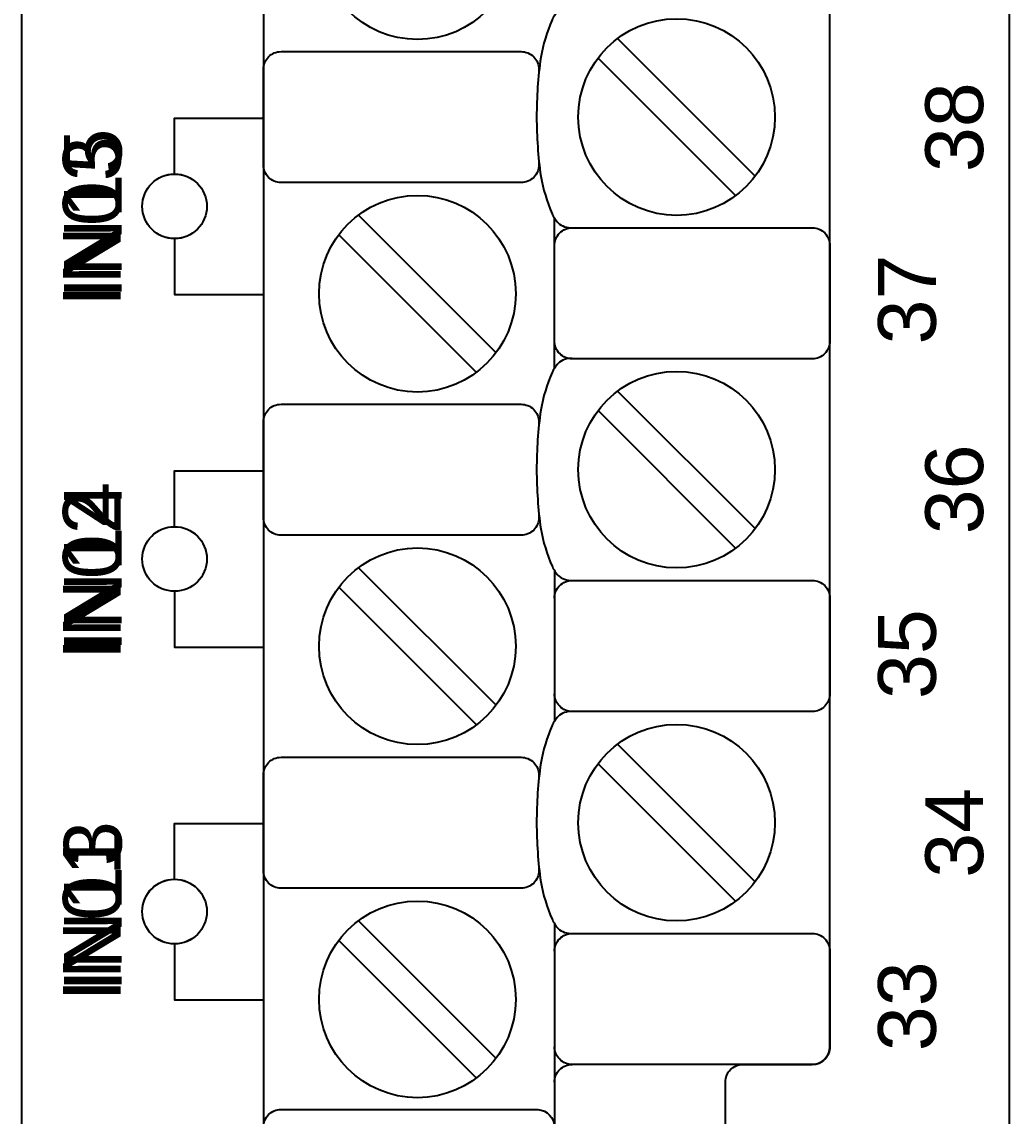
# Model space of a CAD drawing. Extents: x 1 to 47.7, y 0.3 to 34.2.
# Drawn here: x 35.039 to 36.719, y 15 to 16.862 of the extents above; entities that cross this region are included whole.
import ezdxf

# ---------------------------------------------------------------- set-up
doc = ezdxf.new("R2010")
doc.units = 0
doc.header["$MEASUREMENT"] = 0
for name, color, linetype in [('5_1__0__EMPTY', 7, 'CONTINUOUS'), ('5_2__2___8__OPTOISO_IND_LS', 7, 'CONTINUOUS'), ('5_3__7___8__OPTOISO_IND_LS', 7, 'CONTINUOUS'), ('5_4__4___24__OPTOISO_LS_IN', 7, 'CONTINUOUS'), ('5_5__D___24__OPTOISO_LS_IN', 7, 'CONTINUOUS'), ('5_6__8___8__OPTOISO_IND_LS', 7, 'CONTINUOUS'), ('7_0______DWG_', 7, 'CONTINUOUS')]:
    doc.layers.add(name, color=color, linetype=linetype)
doc.styles.add('ARIAL', font='arial.ttf')

msp = doc.modelspace()

# ---------------------------------------------------------------- linework, layer by layer
at = {"layer": '5_1__0__EMPTY'}
msp.add_lwpolyline([(35.4497, 19.7815), (35.4497, 14.8004, 0.414215), (35.4797, 14.7704), (35.7925, 14.7705), (36.0373, 14.6796, 0.47859), (36.2358, 14.8246), (36.2358, 15.058, -0.414214), (36.2658, 15.088), (36.3838, 15.088, 0.414213), (36.4138, 15.118), (36.4139, 20.0998, 0.414214), (36.3839, 20.1298), (36.0709, 20.1298), (35.8261, 20.2207, 0.480048), (35.6279, 20.0757), (35.6279, 19.8415, -0.414214), (35.5979, 19.8115), (35.4797, 19.8115, 0.414212), (35.4497, 19.7815), (35.4497, 19.7815)], format="xyb", dxfattribs=at)
at = {"layer": '5_2__2___8__OPTOISO_IND_LS'}
for points in [[(36.3838, 15.088, 0.414213), (36.4138, 15.118), (36.4139, 20.0998, 0.414214), (36.3839, 20.1298), (36.0709, 20.1298), (35.8261, 20.2207, 0.480048), (35.6279, 20.0757), (35.6279, 19.8415, -0.414214), (35.5979, 19.8115), (35.4797, 19.8115, 0.414212), (35.4497, 19.7815), (35.4497, 19.7815), (35.4497, 14.8004, 0.414215), (35.4797, 14.7704), (35.7925, 14.7705), (36.0373, 14.6796, 0.47859), (36.2358, 14.8246), (36.2358, 15.058, -0.414214), (36.2658, 15.088)], [(35.9751, 16.8895, 0.191033), (35.9512, 16.881, 0.081668), (35.941, 16.8654, 0.0591), (35.9217, 16.8017, 0.034646), (35.9146, 16.7001, 0.03436), (35.9217, 16.5995, 0.0591), (35.941, 16.5357, 0.081668), (35.9512, 16.5201, 0.191033), (35.9751, 16.5116)], [(35.9184, 16.6265), (35.9184, 16.6186, -0.414214), (35.8884, 16.5886), (35.4797, 16.5886, -0.414214), (35.4497, 16.6186), (35.4497, 16.7814, -0.414214), (35.4797, 16.8114), (35.8884, 16.8114, -0.414214), (35.9184, 16.7814), (35.9184, 16.7746)], [(35.9451, 16.4816, -0.414214), (35.9751, 16.5116), (36.3838, 16.5116, -0.414214), (36.4138, 16.4816), (36.4138, 16.3187, -0.414214), (36.3838, 16.2887), (35.9751, 16.2887, -0.414214), (35.9451, 16.3187)], [(35.9751, 16.2895, 0.191033), (35.9512, 16.281, 0.081668), (35.941, 16.2654, 0.0591), (35.9217, 16.2016, 0.034646), (35.9146, 16.1001, 0.03436), (35.9217, 15.9994, 0.0591), (35.941, 15.9357, 0.081668), (35.9512, 15.9201, 0.191033), (35.9751, 15.9116)], [(35.9184, 16.0265), (35.9184, 16.0186, -0.414214), (35.8884, 15.9886), (35.4797, 15.9886, -0.414214), (35.4497, 16.0186), (35.4497, 16.1814, -0.414214), (35.4797, 16.2114), (35.8884, 16.2114, -0.414214), (35.9184, 16.1814), (35.9184, 16.1746)], [(35.9451, 15.8816, -0.414214), (35.9751, 15.9116), (36.3838, 15.9116, -0.414214), (36.4138, 15.8816), (36.4138, 15.7187, -0.414214), (36.3838, 15.6887), (35.9751, 15.6887, -0.414214), (35.9451, 15.7187)], [(35.9751, 15.6887, 0.191033), (35.9512, 15.6802, 0.081668), (35.941, 15.6646, 0.0591), (35.9217, 15.6009, 0.034646), (35.9146, 15.4994, 0.03436), (35.9217, 15.3987, 0.0591), (35.941, 15.335, 0.081668), (35.9512, 15.3193, 0.191033), (35.9751, 15.3108)], [(35.9184, 15.4257), (35.9184, 15.4178, -0.414214), (35.8884, 15.3878), (35.4797, 15.3878, -0.414214), (35.4497, 15.4178), (35.4497, 15.5807, -0.414214), (35.4797, 15.6107), (35.8884, 15.6107, -0.414214), (35.9184, 15.5807), (35.9184, 15.5739)], [(35.9451, 15.3273), (35.9451, 14.9692), (35.8553, 14.7833, -0.241986), (35.8355, 14.7705), (35.4797, 14.7704, -0.422157), (35.4498, 14.7971), (35.4497, 14.9814, -0.414214), (35.4797, 15.0114), (35.9168, 15.0114, -0.390527), (35.9451, 14.9814)], [(35.9451, 15.2808, -0.414214), (35.9751, 15.3108), (36.3838, 15.3108, -0.414214), (36.4138, 15.2808), (36.4138, 15.118, -0.414214), (36.3838, 15.088), (35.9751, 15.088, -0.414214), (35.9451, 15.118)], [(35.9451, 15.058, -0.414214), (35.9751, 15.088)]]:
    msp.add_lwpolyline(points, format="xyb", dxfattribs=at)
for points in [[(36.0525, 16.8339), (36.2866, 16.5998)], [(36.0191, 16.8005), (36.2532, 16.5664)], [(35.2985, 16.6032), (35.2985, 16.6982), (35.4497, 16.6982)], [(35.6115, 16.5333), (35.8456, 16.2991)], [(35.9451, 16.273), (35.9451, 16.5281)], [(35.5781, 16.4999), (35.8122, 16.2657)], [(35.2985, 16.4932), (35.2985, 16.3982), (35.4497, 16.3982)], [(36.0525, 16.2339), (36.2866, 15.9998)], [(36.0191, 16.2005), (36.2532, 15.9663)], [(35.2985, 16.0032), (35.2985, 16.0982), (35.4497, 16.0982)], [(35.6115, 15.9333), (35.8456, 15.6991)], [(35.9451, 15.9281), (35.9451, 15.6722)], [(35.2985, 15.8932), (35.2985, 15.7982), (35.4497, 15.7982)], [(35.5781, 15.8999), (35.8122, 15.6657)], [(36.0525, 15.6332), (36.2866, 15.399)], [(36.0191, 15.5997), (36.2532, 15.3656)], [(35.2985, 15.4032), (35.2985, 15.4982), (35.4497, 15.4982)], [(35.6115, 15.3325), (35.8456, 15.0983)], [(35.2985, 15.2932), (35.2985, 15.1982), (35.4497, 15.1982)], [(35.5781, 15.2991), (35.8122, 15.0649)]]:
    msp.add_lwpolyline(points, dxfattribs=at)
for centre, radius in [((35.7118, 16.9995), 0.1673), ((36.1528, 16.7001), 0.1673), ((35.2985, 16.5482), 0.055), ((35.7118, 16.3995), 0.1673), ((36.1528, 16.1001), 0.1673), ((35.2985, 15.9482), 0.055), ((35.7118, 15.7995), 0.1673), ((36.1528, 15.4994), 0.1673), ((35.2985, 15.3482), 0.055), ((35.7118, 15.1987), 0.1673)]:
    msp.add_circle(centre, radius, dxfattribs=at)
at = {"layer": '5_3__7___8__OPTOISO_IND_LS'}
for points in [[(36.3838, 15.088, 0.414213), (36.4138, 15.118), (36.4139, 20.0998, 0.414214), (36.3839, 20.1298), (36.0709, 20.1298), (35.8261, 20.2207, 0.480048), (35.6279, 20.0757), (35.6279, 19.8415, -0.414214), (35.5979, 19.8115), (35.4797, 19.8115, 0.414212), (35.4497, 19.7815), (35.4497, 19.7815), (35.4497, 14.8004, 0.414215), (35.4797, 14.7704), (35.7925, 14.7705), (36.0373, 14.6796, 0.47859), (36.2358, 14.8246), (36.2358, 15.058, -0.414214), (36.2658, 15.088)], [(35.9751, 16.8895, 0.191033), (35.9512, 16.881, 0.081668), (35.941, 16.8654, 0.0591), (35.9217, 16.8017, 0.034646), (35.9146, 16.7001, 0.03436), (35.9217, 16.5995, 0.0591), (35.941, 16.5357, 0.081668), (35.9512, 16.5201, 0.191033), (35.9751, 16.5116)], [(35.9184, 16.6265), (35.9184, 16.6186, -0.414214), (35.8884, 16.5886), (35.4797, 16.5886, -0.414214), (35.4497, 16.6186), (35.4497, 16.7814, -0.414214), (35.4797, 16.8114), (35.8884, 16.8114, -0.414214), (35.9184, 16.7814), (35.9184, 16.7746)], [(35.9451, 16.4816, -0.414214), (35.9751, 16.5116), (36.3838, 16.5116, -0.414214), (36.4138, 16.4816), (36.4138, 16.3187, -0.414214), (36.3838, 16.2887), (35.9751, 16.2887, -0.414214), (35.9451, 16.3187)], [(35.9751, 16.2895, 0.191033), (35.9512, 16.281, 0.081668), (35.941, 16.2654, 0.0591), (35.9217, 16.2016, 0.034646), (35.9146, 16.1001, 0.03436), (35.9217, 15.9994, 0.0591), (35.941, 15.9357, 0.081668), (35.9512, 15.9201, 0.191033), (35.9751, 15.9116)], [(35.9184, 16.0265), (35.9184, 16.0186, -0.414214), (35.8884, 15.9886), (35.4797, 15.9886, -0.414214), (35.4497, 16.0186), (35.4497, 16.1814, -0.414214), (35.4797, 16.2114), (35.8884, 16.2114, -0.414214), (35.9184, 16.1814), (35.9184, 16.1746)], [(35.9451, 15.8816, -0.414214), (35.9751, 15.9116), (36.3838, 15.9116, -0.414214), (36.4138, 15.8816), (36.4138, 15.7187, -0.414214), (36.3838, 15.6887), (35.9751, 15.6887, -0.414214), (35.9451, 15.7187)], [(35.9751, 15.6887, 0.191033), (35.9512, 15.6802, 0.081668), (35.941, 15.6646, 0.0591), (35.9217, 15.6009, 0.034646), (35.9146, 15.4994, 0.03436), (35.9217, 15.3987, 0.0591), (35.941, 15.335, 0.081668), (35.9512, 15.3193, 0.191033), (35.9751, 15.3108)], [(35.9184, 15.4257), (35.9184, 15.4178, -0.414214), (35.8884, 15.3878), (35.4797, 15.3878, -0.414214), (35.4497, 15.4178), (35.4497, 15.5807, -0.414214), (35.4797, 15.6107), (35.8884, 15.6107, -0.414214), (35.9184, 15.5807), (35.9184, 15.5739)], [(35.9451, 15.3273), (35.9451, 14.9692), (35.8553, 14.7833, -0.241986), (35.8355, 14.7705), (35.4797, 14.7704, -0.422157), (35.4498, 14.7971), (35.4497, 14.9814, -0.414214), (35.4797, 15.0114), (35.9168, 15.0114, -0.390527), (35.9451, 14.9814)], [(35.9451, 15.2808, -0.414214), (35.9751, 15.3108), (36.3838, 15.3108, -0.414214), (36.4138, 15.2808), (36.4138, 15.118, -0.414214), (36.3838, 15.088), (35.9751, 15.088, -0.414214), (35.9451, 15.118)], [(35.9451, 15.058, -0.414214), (35.9751, 15.088)]]:
    msp.add_lwpolyline(points, format="xyb", dxfattribs=at)
for points in [[(36.0525, 16.8339), (36.2866, 16.5998)], [(36.0191, 16.8005), (36.2532, 16.5664)], [(35.2985, 16.6032), (35.2985, 16.6982), (35.4497, 16.6982)], [(35.6115, 16.5333), (35.8456, 16.2991)], [(35.9451, 16.273), (35.9451, 16.5281)], [(35.5781, 16.4999), (35.8122, 16.2657)], [(35.2985, 16.4932), (35.2985, 16.3982), (35.4497, 16.3982)], [(36.0525, 16.2339), (36.2866, 15.9998)], [(36.0191, 16.2005), (36.2532, 15.9663)], [(35.2985, 16.0032), (35.2985, 16.0982), (35.4497, 16.0982)], [(35.6115, 15.9333), (35.8456, 15.6991)], [(35.9451, 15.9281), (35.9451, 15.6722)], [(35.2985, 15.8932), (35.2985, 15.7982), (35.4497, 15.7982)], [(35.5781, 15.8999), (35.8122, 15.6657)], [(36.0525, 15.6332), (36.2866, 15.399)], [(36.0191, 15.5997), (36.2532, 15.3656)], [(35.2985, 15.4032), (35.2985, 15.4982), (35.4497, 15.4982)], [(35.6115, 15.3325), (35.8456, 15.0983)], [(35.2985, 15.2932), (35.2985, 15.1982), (35.4497, 15.1982)], [(35.5781, 15.2991), (35.8122, 15.0649)]]:
    msp.add_lwpolyline(points, dxfattribs=at)
for centre, radius in [((35.7118, 16.9995), 0.1673), ((36.1528, 16.7001), 0.1673), ((35.2985, 16.5482), 0.055), ((35.7118, 16.3995), 0.1673), ((36.1528, 16.1001), 0.1673), ((35.2985, 15.9482), 0.055), ((35.7118, 15.7995), 0.1673), ((36.1528, 15.4994), 0.1673), ((35.2985, 15.3482), 0.055), ((35.7118, 15.1987), 0.1673)]:
    msp.add_circle(centre, radius, dxfattribs=at)
at = {"layer": '5_4__4___24__OPTOISO_LS_IN'}
for points in [[(36.3838, 15.088, 0.414213), (36.4138, 15.118), (36.4139, 20.0998, 0.414214), (36.3839, 20.1298), (36.0709, 20.1298), (35.8261, 20.2207, 0.480048), (35.6279, 20.0757), (35.6279, 19.8415, -0.414214), (35.5979, 19.8115), (35.4797, 19.8115, 0.414212), (35.4497, 19.7815), (35.4497, 19.7815), (35.4497, 14.8004, 0.414215), (35.4797, 14.7704), (35.7925, 14.7705), (36.0373, 14.6796, 0.47859), (36.2358, 14.8246), (36.2358, 15.058, -0.414214), (36.2658, 15.088)], [(35.9751, 16.8895, 0.191033), (35.9512, 16.881, 0.081668), (35.941, 16.8654, 0.0591), (35.9217, 16.8017, 0.034646), (35.9146, 16.7001, 0.03436), (35.9217, 16.5995, 0.0591), (35.941, 16.5357, 0.081668), (35.9512, 16.5201, 0.191033), (35.9751, 16.5116)], [(35.9184, 16.6265), (35.9184, 16.6186, -0.414214), (35.8884, 16.5886), (35.4797, 16.5886, -0.414214), (35.4497, 16.6186), (35.4497, 16.7814, -0.414214), (35.4797, 16.8114), (35.8884, 16.8114, -0.414214), (35.9184, 16.7814), (35.9184, 16.7746)], [(35.9451, 16.4816, -0.414214), (35.9751, 16.5116), (36.3838, 16.5116, -0.414214), (36.4138, 16.4816), (36.4138, 16.3187, -0.414214), (36.3838, 16.2887), (35.9751, 16.2887, -0.414214), (35.9451, 16.3187)], [(35.9751, 16.2895, 0.191033), (35.9512, 16.281, 0.081668), (35.941, 16.2654, 0.0591), (35.9217, 16.2016, 0.034646), (35.9146, 16.1001, 0.03436), (35.9217, 15.9994, 0.0591), (35.941, 15.9357, 0.081668), (35.9512, 15.9201, 0.191033), (35.9751, 15.9116)], [(35.9184, 16.0265), (35.9184, 16.0186, -0.414214), (35.8884, 15.9886), (35.4797, 15.9886, -0.414214), (35.4497, 16.0186), (35.4497, 16.1814, -0.414214), (35.4797, 16.2114), (35.8884, 16.2114, -0.414214), (35.9184, 16.1814), (35.9184, 16.1746)], [(35.9451, 15.8816, -0.414214), (35.9751, 15.9116), (36.3838, 15.9116, -0.414214), (36.4138, 15.8816), (36.4138, 15.7187, -0.414214), (36.3838, 15.6887), (35.9751, 15.6887, -0.414214), (35.9451, 15.7187)], [(35.9751, 15.6887, 0.191033), (35.9512, 15.6802, 0.081668), (35.941, 15.6646, 0.0591), (35.9217, 15.6009, 0.034646), (35.9146, 15.4994, 0.03436), (35.9217, 15.3987, 0.0591), (35.941, 15.335, 0.081668), (35.9512, 15.3193, 0.191033), (35.9751, 15.3108)], [(35.9184, 15.4257), (35.9184, 15.4178, -0.414214), (35.8884, 15.3878), (35.4797, 15.3878, -0.414214), (35.4497, 15.4178), (35.4497, 15.5807, -0.414214), (35.4797, 15.6107), (35.8884, 15.6107, -0.414214), (35.9184, 15.5807), (35.9184, 15.5739)], [(35.9451, 15.3273), (35.9451, 14.9692), (35.8553, 14.7833, -0.241986), (35.8355, 14.7705), (35.4797, 14.7704, -0.422157), (35.4498, 14.7971), (35.4497, 14.9814, -0.414214), (35.4797, 15.0114), (35.9168, 15.0114, -0.390527), (35.9451, 14.9814)], [(35.9451, 15.2808, -0.414214), (35.9751, 15.3108), (36.3838, 15.3108, -0.414214), (36.4138, 15.2808), (36.4138, 15.118, -0.414214), (36.3838, 15.088), (35.9751, 15.088, -0.414214), (35.9451, 15.118)], [(35.9451, 15.058, -0.414214), (35.9751, 15.088)]]:
    msp.add_lwpolyline(points, format="xyb", dxfattribs=at)
for points in [[(36.0525, 16.8339), (36.2866, 16.5998)], [(36.0191, 16.8005), (36.2532, 16.5664)], [(35.2985, 16.6031), (35.2985, 16.6982), (35.4497, 16.6982)], [(35.6115, 16.5333), (35.8456, 16.2991)], [(35.9451, 16.273), (35.9451, 16.5281)], [(35.5781, 16.4999), (35.8122, 16.2657)], [(35.2985, 16.4931), (35.2985, 16.3982), (35.4497, 16.3982)], [(36.0525, 16.2339), (36.2866, 15.9998)], [(36.0191, 16.2005), (36.2532, 15.9663)], [(35.2985, 16.0031), (35.2985, 16.0982), (35.4497, 16.0982)], [(35.6115, 15.9333), (35.8456, 15.6991)], [(35.9451, 15.9281), (35.9451, 15.6722)], [(35.2985, 15.8931), (35.2985, 15.7982), (35.4497, 15.7982)], [(35.5781, 15.8999), (35.8122, 15.6657)], [(36.0525, 15.6332), (36.2866, 15.399)], [(36.0191, 15.5997), (36.2532, 15.3656)], [(35.2985, 15.4031), (35.2985, 15.4982), (35.4497, 15.4982)], [(35.6115, 15.3325), (35.8456, 15.0983)], [(35.2985, 15.2931), (35.2985, 15.1982), (35.4497, 15.1982)], [(35.5781, 15.2991), (35.8122, 15.0649)]]:
    msp.add_lwpolyline(points, dxfattribs=at)
for centre, radius in [((35.7118, 16.9995), 0.1673), ((36.1528, 16.7001), 0.1673), ((35.2985, 16.5481), 0.055), ((35.7118, 16.3995), 0.1673), ((36.1528, 16.1001), 0.1673), ((35.2985, 15.9481), 0.055), ((35.7118, 15.7995), 0.1673), ((36.1528, 15.4994), 0.1673), ((35.2985, 15.3481), 0.055), ((35.7118, 15.1987), 0.1673)]:
    msp.add_circle(centre, radius, dxfattribs=at)
at = {"layer": '5_5__D___24__OPTOISO_LS_IN'}
for points in [[(36.3838, 15.088, 0.414213), (36.4138, 15.118), (36.4139, 20.0998, 0.414214), (36.3839, 20.1298), (36.0709, 20.1298), (35.8261, 20.2207, 0.480048), (35.6279, 20.0757), (35.6279, 19.8415, -0.414214), (35.5979, 19.8115), (35.4797, 19.8115, 0.414212), (35.4497, 19.7815), (35.4497, 19.7815), (35.4497, 14.8004, 0.414215), (35.4797, 14.7704), (35.7925, 14.7705), (36.0373, 14.6796, 0.47859), (36.2358, 14.8246), (36.2358, 15.058, -0.414214), (36.2658, 15.088)], [(35.9751, 16.8895, 0.191033), (35.9512, 16.881, 0.081668), (35.941, 16.8654, 0.0591), (35.9217, 16.8017, 0.034646), (35.9146, 16.7001, 0.03436), (35.9217, 16.5995, 0.0591), (35.941, 16.5357, 0.081668), (35.9512, 16.5201, 0.191033), (35.9751, 16.5116)], [(35.9184, 16.6265), (35.9184, 16.6186, -0.414214), (35.8884, 16.5886), (35.4797, 16.5886, -0.414214), (35.4497, 16.6186), (35.4497, 16.7814, -0.414214), (35.4797, 16.8114), (35.8884, 16.8114, -0.414214), (35.9184, 16.7814), (35.9184, 16.7746)], [(35.9451, 16.4816, -0.414214), (35.9751, 16.5116), (36.3838, 16.5116, -0.414214), (36.4138, 16.4816), (36.4138, 16.3187, -0.414214), (36.3838, 16.2887), (35.9751, 16.2887, -0.414214), (35.9451, 16.3187)], [(35.9751, 16.2895, 0.191033), (35.9512, 16.281, 0.081668), (35.941, 16.2654, 0.0591), (35.9217, 16.2016, 0.034646), (35.9146, 16.1001, 0.03436), (35.9217, 15.9994, 0.0591), (35.941, 15.9357, 0.081668), (35.9512, 15.9201, 0.191033), (35.9751, 15.9116)], [(35.9184, 16.0265), (35.9184, 16.0186, -0.414214), (35.8884, 15.9886), (35.4797, 15.9886, -0.414214), (35.4497, 16.0186), (35.4497, 16.1814, -0.414214), (35.4797, 16.2114), (35.8884, 16.2114, -0.414214), (35.9184, 16.1814), (35.9184, 16.1746)], [(35.9451, 15.8816, -0.414214), (35.9751, 15.9116), (36.3838, 15.9116, -0.414214), (36.4138, 15.8816), (36.4138, 15.7187, -0.414214), (36.3838, 15.6887), (35.9751, 15.6887, -0.414214), (35.9451, 15.7187)], [(35.9751, 15.6887, 0.191033), (35.9512, 15.6802, 0.081668), (35.941, 15.6646, 0.0591), (35.9217, 15.6009, 0.034646), (35.9146, 15.4994, 0.03436), (35.9217, 15.3987, 0.0591), (35.941, 15.335, 0.081668), (35.9512, 15.3193, 0.191033), (35.9751, 15.3108)], [(35.9184, 15.4257), (35.9184, 15.4178, -0.414214), (35.8884, 15.3878), (35.4797, 15.3878, -0.414214), (35.4497, 15.4178), (35.4497, 15.5807, -0.414214), (35.4797, 15.6107), (35.8884, 15.6107, -0.414214), (35.9184, 15.5807), (35.9184, 15.5739)], [(35.9451, 15.3273), (35.9451, 14.9692), (35.8553, 14.7833, -0.241986), (35.8355, 14.7705), (35.4797, 14.7704, -0.422157), (35.4498, 14.7971), (35.4497, 14.9814, -0.414214), (35.4797, 15.0114), (35.9168, 15.0114, -0.390527), (35.9451, 14.9814)], [(35.9451, 15.2808, -0.414214), (35.9751, 15.3108), (36.3838, 15.3108, -0.414214), (36.4138, 15.2808), (36.4138, 15.118, -0.414214), (36.3838, 15.088), (35.9751, 15.088, -0.414214), (35.9451, 15.118)], [(35.9451, 15.058, -0.414214), (35.9751, 15.088)]]:
    msp.add_lwpolyline(points, format="xyb", dxfattribs=at)
for points in [[(36.0525, 16.8339), (36.2866, 16.5998)], [(36.0191, 16.8005), (36.2532, 16.5664)], [(35.2985, 16.6031), (35.2985, 16.6982), (35.4497, 16.6982)], [(35.6115, 16.5333), (35.8456, 16.2991)], [(35.9451, 16.273), (35.9451, 16.5281)], [(35.5781, 16.4999), (35.8122, 16.2657)], [(35.2985, 16.4931), (35.2985, 16.3982), (35.4497, 16.3982)], [(36.0525, 16.2339), (36.2866, 15.9998)], [(36.0191, 16.2005), (36.2532, 15.9663)], [(35.2985, 16.0031), (35.2985, 16.0982), (35.4497, 16.0982)], [(35.6115, 15.9333), (35.8456, 15.6991)], [(35.9451, 15.9281), (35.9451, 15.6722)], [(35.2985, 15.8931), (35.2985, 15.7982), (35.4497, 15.7982)], [(35.5781, 15.8999), (35.8122, 15.6657)], [(36.0525, 15.6332), (36.2866, 15.399)], [(36.0191, 15.5997), (36.2532, 15.3656)], [(35.2985, 15.4031), (35.2985, 15.4982), (35.4497, 15.4982)], [(35.6115, 15.3325), (35.8456, 15.0983)], [(35.2985, 15.2931), (35.2985, 15.1982), (35.4497, 15.1982)], [(35.5781, 15.2991), (35.8122, 15.0649)]]:
    msp.add_lwpolyline(points, dxfattribs=at)
for centre, radius in [((35.7118, 16.9995), 0.1673), ((36.1528, 16.7001), 0.1673), ((35.2985, 16.5481), 0.055), ((35.7118, 16.3995), 0.1673), ((36.1528, 16.1001), 0.1673), ((35.2985, 15.9481), 0.055), ((35.7118, 15.7995), 0.1673), ((36.1528, 15.4994), 0.1673), ((35.2985, 15.3481), 0.055), ((35.7118, 15.1987), 0.1673)]:
    msp.add_circle(centre, radius, dxfattribs=at)
at = {"layer": '5_6__8___8__OPTOISO_IND_LS'}
for points in [[(36.3838, 15.088, 0.414213), (36.4138, 15.118), (36.4139, 20.0998, 0.414214), (36.3839, 20.1298), (36.0709, 20.1298), (35.8261, 20.2207, 0.480048), (35.6279, 20.0757), (35.6279, 19.8415, -0.414214), (35.5979, 19.8115), (35.4797, 19.8115, 0.414212), (35.4497, 19.7815), (35.4497, 19.7815), (35.4497, 14.8004, 0.414215), (35.4797, 14.7704), (35.7925, 14.7705), (36.0373, 14.6796, 0.47859), (36.2358, 14.8246), (36.2358, 15.058, -0.414214), (36.2658, 15.088)], [(35.9751, 16.8895, 0.191033), (35.9512, 16.881, 0.081668), (35.941, 16.8654, 0.0591), (35.9217, 16.8017, 0.034646), (35.9146, 16.7001, 0.03436), (35.9217, 16.5995, 0.0591), (35.941, 16.5357, 0.081668), (35.9512, 16.5201, 0.191033), (35.9751, 16.5116)], [(35.9184, 16.6265), (35.9184, 16.6186, -0.414214), (35.8884, 16.5886), (35.4797, 16.5886, -0.414214), (35.4497, 16.6186), (35.4497, 16.7814, -0.414214), (35.4797, 16.8114), (35.8884, 16.8114, -0.414214), (35.9184, 16.7814), (35.9184, 16.7746)], [(35.9451, 16.4816, -0.414214), (35.9751, 16.5116), (36.3838, 16.5116, -0.414214), (36.4138, 16.4816), (36.4138, 16.3187, -0.414214), (36.3838, 16.2887), (35.9751, 16.2887, -0.414214), (35.9451, 16.3187)], [(35.9751, 16.2895, 0.191033), (35.9512, 16.281, 0.081668), (35.941, 16.2654, 0.0591), (35.9217, 16.2016, 0.034646), (35.9146, 16.1001, 0.03436), (35.9217, 15.9994, 0.0591), (35.941, 15.9357, 0.081668), (35.9512, 15.9201, 0.191033), (35.9751, 15.9116)], [(35.9184, 16.0265), (35.9184, 16.0186, -0.414214), (35.8884, 15.9886), (35.4797, 15.9886, -0.414214), (35.4497, 16.0186), (35.4497, 16.1814, -0.414214), (35.4797, 16.2114), (35.8884, 16.2114, -0.414214), (35.9184, 16.1814), (35.9184, 16.1746)], [(35.9451, 15.8816, -0.414214), (35.9751, 15.9116), (36.3838, 15.9116, -0.414214), (36.4138, 15.8816), (36.4138, 15.7187, -0.414214), (36.3838, 15.6887), (35.9751, 15.6887, -0.414214), (35.9451, 15.7187)], [(35.9751, 15.6887, 0.191033), (35.9512, 15.6802, 0.081668), (35.941, 15.6646, 0.0591), (35.9217, 15.6009, 0.034646), (35.9146, 15.4994, 0.03436), (35.9217, 15.3987, 0.0591), (35.941, 15.335, 0.081668), (35.9512, 15.3193, 0.191033), (35.9751, 15.3108)], [(35.9184, 15.4257), (35.9184, 15.4178, -0.414214), (35.8884, 15.3878), (35.4797, 15.3878, -0.414214), (35.4497, 15.4178), (35.4497, 15.5807, -0.414214), (35.4797, 15.6107), (35.8884, 15.6107, -0.414214), (35.9184, 15.5807), (35.9184, 15.5739)], [(35.9451, 15.3273), (35.9451, 14.9692), (35.8553, 14.7833, -0.241986), (35.8355, 14.7705), (35.4797, 14.7704, -0.422157), (35.4498, 14.7971), (35.4497, 14.9814, -0.414214), (35.4797, 15.0114), (35.9168, 15.0114, -0.390527), (35.9451, 14.9814)], [(35.9451, 15.2808, -0.414214), (35.9751, 15.3108), (36.3838, 15.3108, -0.414214), (36.4138, 15.2808), (36.4138, 15.118, -0.414214), (36.3838, 15.088), (35.9751, 15.088, -0.414214), (35.9451, 15.118)], [(35.9451, 15.058, -0.414214), (35.9751, 15.088)]]:
    msp.add_lwpolyline(points, format="xyb", dxfattribs=at)
for points in [[(36.0525, 16.8339), (36.2866, 16.5998)], [(36.0191, 16.8005), (36.2532, 16.5664)], [(35.2985, 16.6032), (35.2985, 16.6982), (35.4497, 16.6982)], [(35.6115, 16.5333), (35.8456, 16.2991)], [(35.9451, 16.273), (35.9451, 16.5281)], [(35.5781, 16.4999), (35.8122, 16.2657)], [(35.2985, 16.4932), (35.2985, 16.3982), (35.4497, 16.3982)], [(36.0525, 16.2339), (36.2866, 15.9998)], [(36.0191, 16.2005), (36.2532, 15.9663)], [(35.2985, 16.0032), (35.2985, 16.0982), (35.4497, 16.0982)], [(35.6115, 15.9333), (35.8456, 15.6991)], [(35.9451, 15.9281), (35.9451, 15.6722)], [(35.2985, 15.8932), (35.2985, 15.7982), (35.4497, 15.7982)], [(35.5781, 15.8999), (35.8122, 15.6657)], [(36.0525, 15.6332), (36.2866, 15.399)], [(36.0191, 15.5997), (36.2532, 15.3656)], [(35.2985, 15.4032), (35.2985, 15.4982), (35.4497, 15.4982)], [(35.6115, 15.3325), (35.8456, 15.0983)], [(35.2985, 15.2932), (35.2985, 15.1982), (35.4497, 15.1982)], [(35.5781, 15.2991), (35.8122, 15.0649)]]:
    msp.add_lwpolyline(points, dxfattribs=at)
for centre, radius in [((35.7118, 16.9995), 0.1673), ((36.1528, 16.7001), 0.1673), ((35.2985, 16.5482), 0.055), ((35.7118, 16.3995), 0.1673), ((36.1528, 16.1001), 0.1673), ((35.2985, 15.9482), 0.055), ((35.7118, 15.7995), 0.1673), ((36.1528, 15.4994), 0.1673), ((35.2985, 15.3482), 0.055), ((35.7118, 15.1987), 0.1673)]:
    msp.add_circle(centre, radius, dxfattribs=at)
at = {"layer": '7_0______DWG_'}
msp.add_lwpolyline([(35.0387, 3.6192), (35.0387, 20.2795, -0.468367), (35.0987, 20.3295), (36.6687, 20.3295, -0.414132), (36.7187, 20.2795), (36.7187, 3.6192, -0.414214), (36.6687, 3.5692), (35.0887, 3.5692, -0.414287)], format="xyb", close=True, dxfattribs=at)

# ---------------------------------------------------------------- texts
at = {"layer": '5_2__2___8__OPTOISO_IND_LS', "style": 'ARIAL'}
for s, p in [('IN03', (35.2069, 16.3772)), ('IN02', (35.2069, 15.7763)), ('IN01', (35.2069, 15.1952))]:
    msp.add_text(s, height=0.09833, rotation=90, dxfattribs=at).set_placement(p)
at = {"layer": '5_3__7___8__OPTOISO_IND_LS', "style": 'ARIAL'}
for s, p in [('IN03', (35.2069, 16.3772)), ('IN02', (35.2069, 15.7763)), ('IN01', (35.2069, 15.1952))]:
    msp.add_text(s, height=0.09833, rotation=90, dxfattribs=at).set_placement(p)
at = {"layer": '5_4__4___24__OPTOISO_LS_IN', "style": 'ARIAL'}
for s, p in [('IN15', (35.2085, 16.3902)), ('IN14', (35.2085, 15.7893)), ('IN13', (35.2085, 15.2118))]:
    msp.add_text(s, height=0.09833, rotation=90, dxfattribs=at).set_placement(p)
at = {"layer": '5_5__D___24__OPTOISO_LS_IN', "style": 'ARIAL'}
for s, p in [('IN15', (35.2085, 16.3902)), ('IN14', (35.2085, 15.7893)), ('IN13', (35.2085, 15.2118))]:
    msp.add_text(s, height=0.09833, rotation=90, dxfattribs=at).set_placement(p)
at = {"layer": '5_6__8___8__OPTOISO_IND_LS', "style": 'ARIAL'}
for s, p in [('IN03', (35.2069, 16.3772)), ('IN02', (35.2069, 15.7763)), ('IN01', (35.2069, 15.1952))]:
    msp.add_text(s, height=0.09833, rotation=90, dxfattribs=at).set_placement(p)
at = {"layer": '7_0______DWG_', "style": 'ARIAL'}
for s, p in [('38', (36.6744, 16.6065)), ('37', (36.594, 16.3132)), ('36', (36.6744, 15.9902)), ('35', (36.594, 15.7098)), ('34', (36.6744, 15.4057)), ('33', (36.594, 15.1106))]:
    msp.add_text(s, height=0.09833, rotation=90, dxfattribs=at).set_placement(p)

doc.saveas('drawing.dxf')
